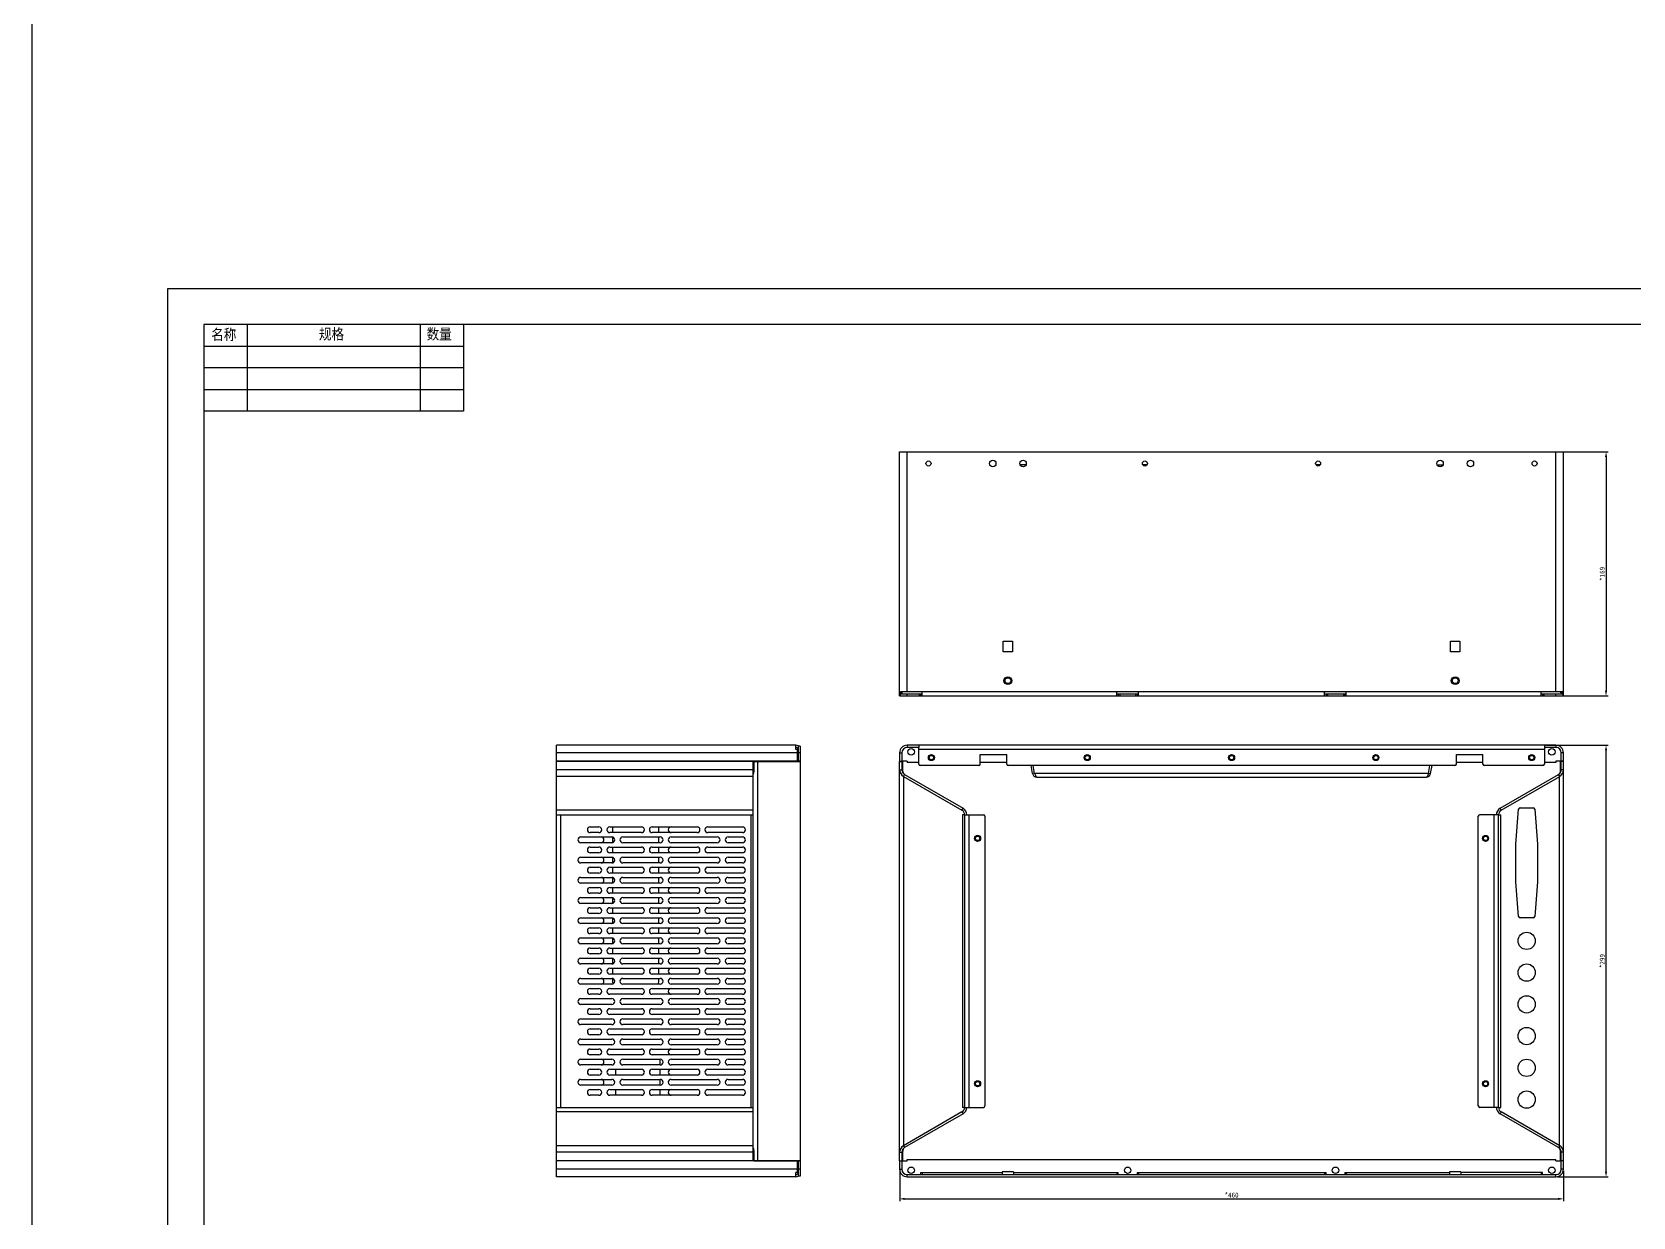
# Model space of a CAD drawing. Header units: millimetres. Extents: x -177 to 18421, y -5017 to 3255.
# Drawn here: x 3604 to 4714, y -4138 to -3317 of the extents above; entities that cross this region are included whole.
import ezdxf

# ---------------------------------------------------------------- set-up
doc = ezdxf.new("R2010")
doc.units = ezdxf.units.MM
doc.header["$LTSCALE"] = 46.255
doc.header["$PDMODE"] = 3
doc.header["$PDSIZE"] = 8
doc.layers.get('0').update_dxf_attribs({"linetype": 'CONTINUOUS'})
doc.layers.get('Defpoints').update_dxf_attribs({"linetype": 'CONTINUOUS'})
doc.layers.add('02___PRT_ALL_AXES', color=7, linetype='CONTINUOUS')
doc.styles.get("Standard").update_dxf_attribs({"font": 'txt', "width": 0.85})
doc.dimstyles.new('DIMSTYLE_1', dxfattribs={"dimtxt": 3.5, "dimasz": 3.5, "dimexe": 1.5, "dimexo": 1, "dimgap": 0.875, "dimtad": 1, "dimdsep": 46, "dimtxsty": 'Standard', "dimblk": '_FILLED', "dimcen": 0.09, "dimadec": 0, "dimazin": 0, "dimtp": 0.01, "dimtm": 0.01, "dimtfac": 1, "dimtofl": 0, "dimtmove": 0, "dimatfit": 3, "dimldrblk": '_FILLED', "dimfxl": 0, "dimtolj": 1, "dimarcsym": 0})

# ---------------------------------------------------------------- blocks, each defined once
blk = doc.blocks.new('_FILLED')
at = {"color": 0, "linetype": 'ByBlock'}
blk.add_solid([(0, 0), (-1, 0.21), (-1, -0.21)], dxfattribs=at)
blk = doc.blocks.new('*D64')
at = {"color": 0, "linetype": 'Continuous', "lineweight": -2, "transparency": 16777216}
for p, q in [((4205.5, -4105.7), (4205.5, -4126.7)), ((4665.5, -4105.7), (4665.5, -4126.7)), ((4209, -4125.2), (4662, -4125.2))]:
    blk.add_line(p, q, dxfattribs=at)
at = {"layer": 'Defpoints', "color": 0, "linetype": 'Continuous', "transparency": 16777216}
for p in [(4205.5, -4104.7), (4665.5, -4104.7), (4665.5, -4125.2)]:
    blk.add_point(p, dxfattribs=at)
at = {"color": 0, "linetype": 'Continuous', "lineweight": -2, "transparency": 16777216, "xscale": 3.5, "yscale": 3.5, "zscale": 3.5, "rotation": 180}
blk.add_blockref('_FILLED', (4205.5, -4125.2), dxfattribs=at)
at = {"color": 0, "linetype": 'Continuous', "lineweight": -2, "transparency": 16777216, "xscale": 3.5, "yscale": 3.5, "zscale": 3.5}
blk.add_blockref('_FILLED', (4665.5, -4125.2), dxfattribs=at)
at = {"color": 0, "linetype": 'Continuous', "transparency": 16777216, "insert": (4435.5, -4120.8), "char_height": 3.5, "width": 17, "attachment_point": 2}
blk.add_mtext('\\A1;*460', dxfattribs=at)
blk = doc.blocks.new('*D65')
at = {"color": 0, "linetype": 'Continuous', "lineweight": -2, "transparency": 16777216}
for p, q in [((4653.3, -3810.9), (4696.5, -3810.9)), ((4695, -4106.4), (4695, -3814.4)), ((4661.3, -4109.9), (4696.5, -4109.9))]:
    blk.add_line(p, q, dxfattribs=at)
at = {"layer": 'Defpoints', "color": 0, "linetype": 'Continuous', "transparency": 16777216}
for p in [(4652.3, -3810.9), (4695, -3810.9), (4660.3, -4109.9)]:
    blk.add_point(p, dxfattribs=at)
at = {"color": 0, "linetype": 'Continuous', "lineweight": -2, "transparency": 16777216, "xscale": 3.5, "yscale": 3.5, "zscale": 3.5}
for p, rotation in [((4695, -3810.9), 90), ((4695, -4109.9), 270)]:
    blk.add_blockref('_FILLED', p, dxfattribs=dict(at, rotation=rotation))
at = {"color": 0, "linetype": 'Continuous', "transparency": 16777216, "insert": (4690.6, -3960.4), "char_height": 3.5, "width": 17, "attachment_point": 2, "rotation": 90}
blk.add_mtext('\\A1;*299', dxfattribs=at)
blk = doc.blocks.new('*D66')
at = {"color": 0, "linetype": 'Continuous', "lineweight": -2, "transparency": 16777216}
for p, q in [((4661.3, -3607.6), (4696.5, -3607.6)), ((4695, -3611.1), (4695, -3773.1)), ((4651, -3776.6), (4696.5, -3776.6))]:
    blk.add_line(p, q, dxfattribs=at)
at = {"layer": 'Defpoints', "color": 0, "linetype": 'Continuous', "transparency": 16777216}
for p in [(4660.3, -3607.6), (4650, -3776.6), (4695, -3776.6)]:
    blk.add_point(p, dxfattribs=at)
at = {"color": 0, "linetype": 'Continuous', "lineweight": -2, "transparency": 16777216, "xscale": 3.5, "yscale": 3.5, "zscale": 3.5}
for p, rotation in [((4695, -3607.6), 90), ((4695, -3776.6), 270)]:
    blk.add_blockref('_FILLED', p, dxfattribs=dict(at, rotation=rotation))
at = {"color": 0, "linetype": 'Continuous', "transparency": 16777216, "insert": (4690.6, -3692.1), "char_height": 3.5, "width": 17, "attachment_point": 2, "rotation": 90}
blk.add_mtext('\\A1;*169', dxfattribs=at)

msp = doc.modelspace()

# ---------------------------------------------------------------- linework, layer by layer
at = {"color": 7, "linetype": 'Continuous'}
for p, q in [((3698.242, -4594.222), (3698.242, -3494.222)), ((3698.242, -3494.222), (5248.242, -3494.222)), ((4205.489, -3776.621), (4205.989, -3776.621)), ((4205.978, -3774.621), (4207.337, -3774.621)), ((4205.989, -3776.621), (4205.989, -3775.121)), ((4205.989, -3775.121), (4220.989, -3775.121)), ((4206.989, -3774.621), (4206.989, -3775.121)), ((4207.337, -3774.621), (4207.337, -3773.621)), ((4210.689, -3776.621), (4210.689, -3775.121)), ((4218.989, -3775.121), (4218.989, -3776.621)), ((4219.989, -3775.121), (4219.989, -3776.621)), ((4355.989, -3775.121), (4370.989, -3775.121)), ((4356.989, -3775.121), (4356.989, -3776.621)), ((4357.989, -3775.121), (4357.989, -3776.621)), ((4368.989, -3775.121), (4368.989, -3776.621)), ((4369.989, -3775.121), (4369.989, -3776.621)), ((4499.989, -3775.121), (4514.989, -3775.121)), ((4500.989, -3775.121), (4500.989, -3776.621)), ((4501.989, -3775.121), (4501.989, -3776.621)), ((4512.989, -3775.121), (4512.989, -3776.621)), ((4513.989, -3775.121), (4513.989, -3776.621)), ((4649.989, -3775.121), (4664.989, -3775.121)), ((4650.989, -3775.121), (4650.989, -3776.621)), ((4651.989, -3775.121), (4651.989, -3776.621)), ((4660.289, -3776.621), (4660.289, -3775.121)), ((4663.642, -3774.621), (4663.642, -3773.621)), ((4665.001, -3774.621), (4663.642, -3774.621)), ((4663.989, -3774.621), (4663.989, -3775.121)), ((4664.989, -3775.121), (4664.989, -3776.621)), ((4665.489, -3776.621), (4664.989, -3776.621)), ((4135.081, -3811.402), (4135.081, -3821.902)), ((4136.581, -3811.402), (4135.081, -3811.402)), ((4136.581, -3816.102), (4135.081, -3816.102)), ((4205.489, -3816.102), (4206.989, -3816.102)), ((4206.989, -3816.102), (4206.989, -3821.901)), ((4210.689, -3810.902), (4210.689, -3812.402)), ((4218.689, -3812.402), (4210.689, -3812.402)), ((4218.689, -3810.902), (4218.689, -3812.402)), ((4652.289, -3810.902), (4652.289, -3812.402)), ((4660.289, -3812.402), (4652.289, -3812.402)), ((4660.289, -3810.902), (4660.289, -3812.402)), ((4665.489, -3816.102), (4663.989, -3816.102)), ((4663.989, -3821.901), (4663.989, -3816.102)), ((3969.081, -3821.901), (3969.081, -3822.001)), ((4136.581, -3821.902), (4135.081, -3821.902)), ((4205.489, -3821.901), (4206.989, -3821.901)), ((4205.489, -3822.001), (4207.739, -3822.001)), ((4210.689, -3821.902), (4206.989, -3821.902)), ((4206.989, -3822.001), (4206.989, -3827.9)), ((4207.739, -3827.9), (4207.739, -3822.001)), ((4210.689, -3821.902), (4210.689, -3822.902)), ((4218.689, -3822.902), (4210.689, -3822.902)), ((4279.689, -3822.902), (4261.289, -3822.902)), ((4609.689, -3822.902), (4591.289, -3822.902)), ((4660.289, -3822.902), (4652.289, -3822.902)), ((4663.989, -3821.902), (4660.289, -3821.902)), ((4660.289, -3821.902), (4660.289, -3822.902)), ((4665.489, -3822.001), (4663.239, -3822.001)), ((4663.239, -3822.001), (4663.239, -3827.9)), ((4665.489, -3821.901), (4663.989, -3821.901)), ((4663.989, -3827.9), (4663.989, -3822.001)), ((4205.489, -3827.9), (4207.739, -3827.9)), ((4208.089, -3832.403), (4208.839, -3831.104)), ((4208.839, -3831.104), (4249.389, -3854.516)), ((4299.029, -3830.163), (4297.552, -3830.423)), ((4571.949, -3830.163), (4573.426, -3830.423)), ((4621.589, -3854.516), (4662.139, -3831.104)), ((4662.889, -3832.403), (4662.139, -3831.104)), ((4665.489, -3827.9), (4663.239, -3827.9)), ((4248.639, -3855.815), (4249.389, -3854.516)), ((4250.489, -3859.019), (4251.989, -3859.019)), ((4620.489, -3859.019), (4618.989, -3859.019)), ((4622.339, -3855.815), (4621.589, -3854.516)), ((4006.581, -3867.402), (4006.581, -3871.419)), ((4038.581, -3871.419), (4038.581, -3867.402)), ((4006.581, -3874.518), (4006.581, -3878.32)), ((4006.581, -3881.419), (4006.581, -3885.419)), ((4038.581, -3878.419), (4038.581, -3874.419)), ((4038.581, -3885.419), (4038.581, -3881.419)), ((4006.581, -3888.518), (4006.581, -3892.32)), ((4038.581, -3892.419), (4038.581, -3888.419)), ((4006.581, -3895.419), (4006.581, -3899.419)), ((4006.581, -3902.518), (4006.581, -3906.32)), ((4038.581, -3899.419), (4038.581, -3895.419)), ((4038.581, -3906.419), (4038.581, -3902.419)), ((4006.581, -3909.419), (4006.581, -3913.419)), ((4038.581, -3913.419), (4038.581, -3909.419)), ((4006.581, -3916.518), (4006.581, -3920.32)), ((4006.581, -3923.419), (4006.581, -3927.419)), ((4038.581, -3920.419), (4038.581, -3916.419)), ((4038.581, -3927.419), (4038.581, -3923.419)), ((4006.581, -3930.518), (4006.581, -3934.32)), ((4006.581, -3937.419), (4006.581, -3941.419)), ((4038.581, -3934.419), (4038.581, -3930.419)), ((4038.581, -3941.419), (4038.581, -3937.419)), ((4006.581, -3944.518), (4006.581, -3948.32)), ((4038.581, -3948.419), (4038.581, -3944.419)), ((4006.581, -3951.419), (4006.581, -3955.419)), ((4006.581, -3958.518), (4006.581, -3962.32)), ((4038.581, -3955.419), (4038.581, -3951.419)), ((4038.581, -3962.419), (4038.581, -3958.419)), ((4006.581, -3965.419), (4006.581, -3969.419)), ((4038.581, -3969.419), (4038.581, -3965.419)), ((4006.581, -3972.518), (4006.581, -3974.902)), ((4038.581, -3974.902), (4038.581, -3972.419)), ((4008.581, -4035.419), (4008.581, -4039.419)), ((4039.581, -4032.419), (4039.581, -4028.419)), ((4039.581, -4039.419), (4039.581, -4035.419)), ((4008.581, -4049.419), (4008.581, -4052.802)), ((4039.581, -4046.419), (4039.581, -4042.419)), ((4039.581, -4052.802), (4039.581, -4049.419)), ((4249.389, -4066.288), (4208.839, -4089.7)), ((4248.639, -4064.989), (4249.389, -4066.288)), ((4250.489, -4061.785), (4251.989, -4061.785)), ((4620.489, -4061.785), (4618.989, -4061.785)), ((4622.339, -4064.989), (4621.589, -4066.288)), ((4662.139, -4089.7), (4621.589, -4066.288)), ((4205.489, -4092.904), (4207.739, -4092.904)), ((4206.989, -4092.904), (4206.989, -4098.803)), ((4207.739, -4098.803), (4207.739, -4092.904)), ((4208.089, -4088.401), (4208.839, -4089.7)), ((4662.889, -4088.401), (4662.139, -4089.7)), ((4665.489, -4092.904), (4663.239, -4092.904)), ((4663.239, -4092.904), (4663.239, -4098.803)), ((4663.989, -4098.803), (4663.989, -4092.904)), ((4136.581, -4098.902), (4135.081, -4098.902)), ((4135.081, -4098.902), (4135.081, -4109.402)), ((4136.581, -4104.702), (4135.081, -4104.702)), ((4205.489, -4098.803), (4207.739, -4098.803)), ((4205.489, -4098.903), (4206.989, -4098.903)), ((4205.489, -4104.702), (4206.989, -4104.702)), ((4206.989, -4098.902), (4210.689, -4098.902)), ((4206.989, -4098.903), (4206.989, -4104.702)), ((4210.689, -4098.902), (4210.689, -4097.902)), ((4210.689, -4097.902), (4660.289, -4097.902)), ((4660.289, -4098.902), (4660.289, -4097.902)), ((4660.289, -4098.902), (4663.989, -4098.902)), ((4665.489, -4098.803), (4663.239, -4098.803)), ((4665.489, -4098.903), (4663.989, -4098.903)), ((4663.989, -4104.702), (4663.989, -4098.903)), ((4665.489, -4104.702), (4663.989, -4104.702)), ((4136.581, -4109.402), (4135.081, -4109.402)), ((4210.689, -4109.902), (4210.689, -4108.402)), ((4210.689, -4108.402), (4660.289, -4108.402)), ((4219.989, -4106.902), (4219.989, -4108.402)), ((4219.989, -4106.902), (4276.514, -4106.902)), ((4220.989, -4106.902), (4220.989, -4108.402)), ((4284.464, -4106.902), (4356.989, -4106.902)), ((4355.989, -4106.902), (4355.989, -4108.402)), ((4356.989, -4108.402), (4356.989, -4106.902)), ((4369.989, -4106.902), (4500.989, -4106.902)), ((4369.989, -4106.902), (4369.989, -4108.402)), ((4370.989, -4106.902), (4370.989, -4108.402)), ((4499.989, -4106.902), (4499.989, -4108.402)), ((4500.989, -4108.402), (4500.989, -4106.902)), ((4513.989, -4106.902), (4586.514, -4106.902)), ((4513.989, -4106.902), (4513.989, -4108.402)), ((4514.989, -4106.902), (4514.989, -4108.402)), ((4650.989, -4106.902), (4594.464, -4106.902)), ((4649.989, -4106.902), (4649.989, -4108.402)), ((4650.989, -4108.402), (4650.989, -4106.902)), ((4660.289, -4109.902), (4660.289, -4108.402))]:
    msp.add_line(p, q, dxfattribs=at)
at = {"color": 7, "true_color": 0xffffff}
for p, q in [((3723.242, -3519.222), (3723.242, -3549.222)), ((3753.242, -3519.222), (3753.242, -3549.222)), ((3873.242, -3519.222), (3873.242, -3549.222)), ((3903.242, -3519.222), (3903.242, -3549.222)), ((3723.242, -3549.222), (3723.242, -3579.222)), ((3753.242, -3549.222), (3753.242, -3579.222)), ((3873.242, -3549.222), (3873.242, -3579.222)), ((3903.242, -3549.222), (3903.242, -3579.222))]:
    msp.add_line(p, q, dxfattribs=at)
at = {"color": 3, "linetype": 'Continuous'}
for p, q in [((4205.489, -3776.621), (4205.489, -3607.621)), ((4205.489, -3607.621), (4665.489, -3607.621)), ((4210.689, -3773.621), (4210.689, -3607.621)), ((4293.007, -3616.573), (4288.972, -3616.573)), ((4376.942, -3616.536), (4374.037, -3616.536)), ((4496.942, -3616.536), (4494.037, -3616.536)), ((4577.972, -3616.573), (4582.007, -3616.573)), ((4660.289, -3773.621), (4660.289, -3607.621)), ((4665.489, -3776.621), (4665.489, -3607.621)), ((4205.489, -3774.621), (4205.978, -3774.621)), ((4205.978, -3774.621), (4205.978, -3773.621)), ((4205.978, -3773.621), (4665.001, -3773.621)), ((4205.989, -3776.621), (4664.989, -3776.621)), ((4220.989, -3776.621), (4220.989, -3773.621)), ((4355.989, -3776.621), (4355.989, -3773.621)), ((4370.989, -3776.621), (4370.989, -3773.621)), ((4499.989, -3776.621), (4499.989, -3773.621)), ((4514.989, -3776.621), (4514.989, -3773.621)), ((4649.989, -3776.621), (4649.989, -3773.621)), ((4665.001, -3774.621), (4665.001, -3773.621)), ((4665.001, -3774.621), (4665.489, -3774.621)), ((3967.581, -4098.803), (3967.581, -3810.902)), ((4133.581, -3810.902), (3967.581, -3810.902)), ((4134.581, -3816.102), (3967.581, -3816.102)), ((4133.581, -3813.902), (4133.581, -3810.902)), ((4134.581, -3813.902), (4133.581, -3813.902)), ((4134.581, -3821.901), (4134.581, -3813.902)), ((4136.581, -3811.402), (4136.581, -3821.902)), ((4205.489, -3816.102), (4205.489, -3821.901)), ((4660.289, -3810.902), (4210.689, -3810.902)), ((4218.689, -3823.902), (4218.689, -3812.402)), ((4652.289, -3813.902), (4218.689, -3813.902)), ((4652.289, -3812.402), (4652.289, -3823.902)), ((4665.489, -3821.901), (4665.489, -3816.102)), ((4134.581, -3821.901), (3967.581, -3821.901)), ((4104.081, -3822.001), (3967.581, -3822.001)), ((3988.659, -3822.001), (3988.641, -3821.901)), ((3990.136, -3822.001), (3990.119, -3821.901)), ((4104.081, -4098.803), (4104.081, -3822.001)), ((4104.483, -3822.001), (4104.483, -3827.9)), ((4104.483, -3822.001), (4136.581, -3822.001)), ((4107.081, -3822.001), (4107.081, -4098.803)), ((4109.026, -3822.001), (4109.044, -3821.901)), ((4110.503, -3822.001), (4110.521, -3821.901)), ((4136.581, -3822.001), (4136.581, -4098.803)), ((4205.489, -4098.803), (4205.489, -3822.001)), ((4260.289, -3824.902), (4219.689, -3824.902)), ((4261.289, -3823.902), (4261.289, -3817.202)), ((4261.289, -3817.202), (4279.689, -3817.202)), ((4279.689, -3823.902), (4279.689, -3817.202)), ((4590.289, -3824.902), (4280.689, -3824.902)), ((4297.552, -3830.423), (4296.579, -3824.902)), ((4299.029, -3830.423), (4298.056, -3824.902)), ((4571.949, -3830.423), (4572.923, -3824.902)), ((4573.426, -3830.423), (4574.4, -3824.902)), ((4591.289, -3823.902), (4591.289, -3817.202)), ((4591.289, -3817.202), (4609.689, -3817.202)), ((4609.689, -3823.902), (4609.689, -3817.202)), ((4651.289, -3824.902), (4610.689, -3824.902)), ((4665.489, -4098.803), (4665.489, -3822.001)), ((4104.081, -3827.9), (3967.581, -3827.9)), ((4104.081, -3832.403), (3967.581, -3832.403)), ((4208.089, -3832.403), (4248.639, -3855.815)), ((4208.489, -4088.17), (4208.489, -3832.634)), ((4571.949, -3830.423), (4299.029, -3830.423)), ((4300.507, -3832.902), (4570.472, -3832.902)), ((4622.339, -3855.815), (4662.889, -3832.403)), ((4662.489, -3832.634), (4662.489, -4088.17)), ((4104.081, -3855.815), (3967.581, -3855.815)), ((3967.581, -3859.019), (4104.081, -3859.019)), ((3970.581, -4061.785), (3970.581, -3859.019)), ((4102.581, -4061.785), (4102.581, -3859.019)), ((4248.989, -3859.019), (4248.989, -4061.785)), ((4250.489, -3859.019), (4248.989, -3859.019)), ((4250.489, -3859.019), (4250.489, -4061.785)), ((4251.989, -3859.019), (4263.489, -3859.019)), ((4253.489, -3859.019), (4253.489, -4061.785)), ((4264.489, -3860.019), (4264.489, -4060.785)), ((4606.489, -4060.785), (4606.489, -3860.019)), ((4618.989, -3859.019), (4607.489, -3859.019)), ((4617.489, -4061.785), (4617.489, -3859.019)), ((4620.489, -3859.019), (4621.989, -3859.019)), ((4620.489, -4061.785), (4620.489, -3859.019)), ((4621.989, -4061.785), (4621.989, -3859.019)), ((4632.489, -3879.302), (4634.416, -3855.222)), ((4635.413, -3854.302), (4644.566, -3854.302)), ((4645.563, -3855.222), (4647.489, -3879.302)), ((3991.081, -3867.419), (3997.081, -3867.419)), ((3997.081, -3871.419), (3991.081, -3871.419)), ((4004.581, -3867.419), (4026.581, -3867.419)), ((4026.581, -3871.419), (4004.581, -3871.419)), ((4034.081, -3867.419), (4065.081, -3867.419)), ((4065.081, -3871.419), (4034.081, -3871.419)), ((4072.581, -3867.419), (4096.581, -3867.419)), ((4096.581, -3871.419), (4072.581, -3871.419)), ((3984.581, -3874.419), (4006.081, -3874.419)), ((4006.081, -3878.419), (3984.581, -3878.419)), ((3991.081, -3881.419), (3997.081, -3881.419)), ((4004.581, -3881.419), (4026.581, -3881.419)), ((4013.581, -3874.419), (4039.581, -3874.419)), ((4039.581, -3878.419), (4013.581, -3878.419)), ((4034.081, -3881.419), (4065.081, -3881.419)), ((4047.081, -3874.419), (4079.081, -3874.419)), ((4079.081, -3878.419), (4047.081, -3878.419)), ((4072.581, -3881.419), (4096.581, -3881.419)), ((4086.581, -3874.419), (4096.581, -3874.419)), ((4096.581, -3878.419), (4086.581, -3878.419)), ((4632.489, -3905.502), (4632.489, -3879.302)), ((4647.489, -3879.302), (4647.489, -3905.502)), ((3984.581, -3888.419), (4006.081, -3888.419)), ((4006.081, -3892.419), (3984.581, -3892.419)), ((3997.081, -3885.419), (3991.081, -3885.419)), ((4026.581, -3885.419), (4004.581, -3885.419)), ((4013.581, -3888.419), (4039.581, -3888.419)), ((4039.581, -3892.419), (4013.581, -3892.419)), ((4065.081, -3885.419), (4034.081, -3885.419)), ((4047.081, -3888.419), (4079.081, -3888.419)), ((4079.081, -3892.419), (4047.081, -3892.419)), ((4096.581, -3885.419), (4072.581, -3885.419)), ((4086.581, -3888.419), (4096.581, -3888.419)), ((4096.581, -3892.419), (4086.581, -3892.419)), ((3984.581, -3902.419), (4006.081, -3902.419)), ((3991.081, -3895.419), (3997.081, -3895.419)), ((3997.081, -3899.419), (3991.081, -3899.419)), ((4004.581, -3895.419), (4026.581, -3895.419)), ((4026.581, -3899.419), (4004.581, -3899.419)), ((4013.581, -3902.419), (4039.581, -3902.419)), ((4034.081, -3895.419), (4065.081, -3895.419)), ((4065.081, -3899.419), (4034.081, -3899.419)), ((4047.081, -3902.419), (4079.081, -3902.419)), ((4072.581, -3895.419), (4096.581, -3895.419)), ((4096.581, -3899.419), (4072.581, -3899.419)), ((4086.581, -3902.419), (4096.581, -3902.419)), ((4006.081, -3906.419), (3984.581, -3906.419)), ((3991.081, -3909.419), (3997.081, -3909.419)), ((3997.081, -3913.419), (3991.081, -3913.419)), ((4004.581, -3909.419), (4026.581, -3909.419)), ((4026.581, -3913.419), (4004.581, -3913.419)), ((4039.581, -3906.419), (4013.581, -3906.419)), ((4034.081, -3909.419), (4065.081, -3909.419)), ((4065.081, -3913.419), (4034.081, -3913.419)), ((4079.081, -3906.419), (4047.081, -3906.419)), ((4072.581, -3909.419), (4096.581, -3909.419)), ((4096.581, -3913.419), (4072.581, -3913.419)), ((4096.581, -3906.419), (4086.581, -3906.419)), ((4634.416, -3929.582), (4632.489, -3905.502)), ((4647.489, -3905.502), (4645.563, -3929.582)), ((3984.581, -3916.419), (4006.081, -3916.419)), ((4006.081, -3920.419), (3984.581, -3920.419)), ((3991.081, -3923.419), (3997.081, -3923.419)), ((3997.081, -3927.419), (3991.081, -3927.419)), ((4004.581, -3923.419), (4026.581, -3923.419)), ((4026.581, -3927.419), (4004.581, -3927.419)), ((4013.581, -3916.419), (4039.581, -3916.419)), ((4039.581, -3920.419), (4013.581, -3920.419)), ((4034.081, -3923.419), (4065.081, -3923.419)), ((4065.081, -3927.419), (4034.081, -3927.419)), ((4047.081, -3916.419), (4079.081, -3916.419)), ((4079.081, -3920.419), (4047.081, -3920.419)), ((4072.581, -3923.419), (4096.581, -3923.419)), ((4096.581, -3927.419), (4072.581, -3927.419)), ((4086.581, -3916.419), (4096.581, -3916.419)), ((4096.581, -3920.419), (4086.581, -3920.419)), ((3984.581, -3930.419), (4006.081, -3930.419)), ((4006.081, -3934.419), (3984.581, -3934.419)), ((3991.081, -3937.419), (3997.081, -3937.419)), ((4004.581, -3937.419), (4026.581, -3937.419)), ((4013.581, -3930.419), (4039.581, -3930.419)), ((4039.581, -3934.419), (4013.581, -3934.419)), ((4034.081, -3937.419), (4065.081, -3937.419)), ((4047.081, -3930.419), (4079.081, -3930.419)), ((4079.081, -3934.419), (4047.081, -3934.419)), ((4072.581, -3937.419), (4096.581, -3937.419)), ((4086.581, -3930.419), (4096.581, -3930.419)), ((4096.581, -3934.419), (4086.581, -3934.419)), ((4644.566, -3930.502), (4635.413, -3930.502)), ((3984.581, -3944.419), (4006.081, -3944.419)), ((4006.081, -3948.419), (3984.581, -3948.419)), ((3997.081, -3941.419), (3991.081, -3941.419)), ((4026.581, -3941.419), (4004.581, -3941.419)), ((4013.581, -3944.419), (4039.581, -3944.419)), ((4039.581, -3948.419), (4013.581, -3948.419)), ((4065.081, -3941.419), (4034.081, -3941.419)), ((4047.081, -3944.419), (4079.081, -3944.419)), ((4079.081, -3948.419), (4047.081, -3948.419)), ((4096.581, -3941.419), (4072.581, -3941.419)), ((4086.581, -3944.419), (4096.581, -3944.419)), ((4096.581, -3948.419), (4086.581, -3948.419)), ((3984.581, -3958.419), (4006.081, -3958.419)), ((3991.081, -3951.419), (3997.081, -3951.419)), ((3997.081, -3955.419), (3991.081, -3955.419)), ((4004.581, -3951.419), (4026.581, -3951.419)), ((4026.581, -3955.419), (4004.581, -3955.419)), ((4013.581, -3958.419), (4039.581, -3958.419)), ((4034.081, -3951.419), (4065.081, -3951.419)), ((4065.081, -3955.419), (4034.081, -3955.419)), ((4047.081, -3958.419), (4079.081, -3958.419)), ((4072.581, -3951.419), (4096.581, -3951.419)), ((4096.581, -3955.419), (4072.581, -3955.419)), ((4086.581, -3958.419), (4096.581, -3958.419)), ((4006.081, -3962.419), (3984.581, -3962.419)), ((3991.081, -3965.419), (3997.081, -3965.419)), ((3997.081, -3969.419), (3991.081, -3969.419)), ((4004.581, -3965.419), (4026.581, -3965.419)), ((4026.581, -3969.419), (4004.581, -3969.419)), ((4039.581, -3962.419), (4013.581, -3962.419)), ((4034.081, -3965.419), (4065.081, -3965.419)), ((4065.081, -3969.419), (4034.081, -3969.419)), ((4079.081, -3962.419), (4047.081, -3962.419)), ((4072.581, -3965.419), (4096.581, -3965.419)), ((4096.581, -3969.419), (4072.581, -3969.419)), ((4096.581, -3962.419), (4086.581, -3962.419)), ((3984.581, -3972.419), (4006.081, -3972.419)), ((4006.081, -3976.419), (3984.581, -3976.419)), ((3991.081, -3979.419), (3997.081, -3979.419)), ((4004.581, -3979.419), (4026.581, -3979.419)), ((4013.581, -3972.419), (4039.581, -3972.419)), ((4039.581, -3976.419), (4013.581, -3976.419)), ((4034.081, -3979.419), (4065.081, -3979.419)), ((4047.081, -3972.419), (4079.081, -3972.419)), ((4079.081, -3976.419), (4047.081, -3976.419)), ((4072.581, -3979.419), (4096.581, -3979.419)), ((4086.581, -3972.419), (4096.581, -3972.419)), ((4096.581, -3976.419), (4086.581, -3976.419)), ((3984.581, -3986.419), (4006.081, -3986.419)), ((4006.081, -3990.419), (3984.581, -3990.419)), ((3997.081, -3983.419), (3991.081, -3983.419)), ((3991.081, -3993.419), (3997.081, -3993.419)), ((4026.581, -3983.419), (4004.581, -3983.419)), ((4004.581, -3993.419), (4026.581, -3993.419)), ((4013.581, -3986.419), (4039.581, -3986.419)), ((4039.581, -3990.419), (4013.581, -3990.419)), ((4065.081, -3983.419), (4034.081, -3983.419)), ((4034.081, -3993.419), (4065.081, -3993.419)), ((4047.081, -3986.419), (4079.081, -3986.419)), ((4079.081, -3990.419), (4047.081, -3990.419)), ((4096.581, -3983.419), (4072.581, -3983.419)), ((4072.581, -3993.419), (4096.581, -3993.419)), ((4086.581, -3986.419), (4096.581, -3986.419)), ((4096.581, -3990.419), (4086.581, -3990.419)), ((3984.581, -4000.419), (4006.081, -4000.419)), ((4006.081, -4004.419), (3984.581, -4004.419)), ((3997.081, -3997.419), (3991.081, -3997.419)), ((4026.581, -3997.419), (4004.581, -3997.419)), ((4013.581, -4000.419), (4039.581, -4000.419)), ((4039.581, -4004.419), (4013.581, -4004.419)), ((4065.081, -3997.419), (4034.081, -3997.419)), ((4047.081, -4000.419), (4079.081, -4000.419)), ((4079.081, -4004.419), (4047.081, -4004.419)), ((4096.581, -3997.419), (4072.581, -3997.419)), ((4086.581, -4000.419), (4096.581, -4000.419)), ((4096.581, -4004.419), (4086.581, -4004.419)), ((3984.581, -4014.419), (4006.081, -4014.419)), ((3991.081, -4007.419), (3997.081, -4007.419)), ((3997.081, -4011.419), (3991.081, -4011.419)), ((4004.581, -4007.419), (4026.581, -4007.419)), ((4026.581, -4011.419), (4004.581, -4011.419)), ((4013.581, -4014.419), (4039.581, -4014.419)), ((4034.081, -4007.419), (4065.081, -4007.419)), ((4065.081, -4011.419), (4034.081, -4011.419)), ((4047.081, -4014.419), (4079.081, -4014.419)), ((4072.581, -4007.419), (4096.581, -4007.419)), ((4096.581, -4011.419), (4072.581, -4011.419)), ((4086.581, -4014.419), (4096.581, -4014.419)), ((4006.081, -4018.419), (3984.581, -4018.419)), ((3991.081, -4021.419), (3997.081, -4021.419)), ((3997.081, -4025.419), (3991.081, -4025.419)), ((4004.581, -4021.419), (4026.581, -4021.419)), ((4026.581, -4025.419), (4004.581, -4025.419)), ((4039.581, -4018.419), (4013.581, -4018.419)), ((4034.081, -4021.419), (4065.081, -4021.419)), ((4065.081, -4025.419), (4034.081, -4025.419)), ((4079.081, -4018.419), (4047.081, -4018.419)), ((4072.581, -4021.419), (4096.581, -4021.419)), ((4096.581, -4025.419), (4072.581, -4025.419)), ((4096.581, -4018.419), (4086.581, -4018.419)), ((3984.581, -4028.419), (4006.081, -4028.419)), ((4006.081, -4032.419), (3984.581, -4032.419)), ((3991.081, -4035.419), (3997.081, -4035.419)), ((4004.581, -4035.419), (4026.581, -4035.419)), ((4013.581, -4028.419), (4039.581, -4028.419)), ((4039.581, -4032.419), (4013.581, -4032.419)), ((4034.081, -4035.419), (4065.081, -4035.419)), ((4047.081, -4028.419), (4079.081, -4028.419)), ((4079.081, -4032.419), (4047.081, -4032.419)), ((4072.581, -4035.419), (4096.581, -4035.419)), ((4086.581, -4028.419), (4096.581, -4028.419)), ((4096.581, -4032.419), (4086.581, -4032.419)), ((3984.581, -4042.419), (4006.081, -4042.419)), ((4006.081, -4046.419), (3984.581, -4046.419)), ((3997.081, -4039.419), (3991.081, -4039.419)), ((3991.081, -4049.419), (3997.081, -4049.419)), ((4026.581, -4039.419), (4004.581, -4039.419)), ((4004.581, -4049.419), (4026.581, -4049.419)), ((4013.581, -4042.419), (4039.581, -4042.419)), ((4039.581, -4046.419), (4013.581, -4046.419)), ((4065.081, -4039.419), (4034.081, -4039.419)), ((4034.081, -4049.419), (4065.081, -4049.419)), ((4047.081, -4042.419), (4079.081, -4042.419)), ((4079.081, -4046.419), (4047.081, -4046.419)), ((4096.581, -4039.419), (4072.581, -4039.419)), ((4072.581, -4049.419), (4096.581, -4049.419)), ((4086.581, -4042.419), (4096.581, -4042.419)), ((4096.581, -4046.419), (4086.581, -4046.419)), ((3997.081, -4053.419), (3991.081, -4053.419)), ((4026.581, -4053.419), (4004.581, -4053.419)), ((4065.081, -4053.419), (4034.081, -4053.419)), ((4096.581, -4053.419), (4072.581, -4053.419)), ((3967.581, -4061.785), (4104.081, -4061.785)), ((4104.081, -4064.989), (3967.581, -4064.989)), ((4248.639, -4064.989), (4208.089, -4088.401)), ((4250.489, -4061.785), (4248.989, -4061.785)), ((4251.989, -4061.785), (4263.489, -4061.785)), ((4618.989, -4061.785), (4607.489, -4061.785)), ((4620.489, -4061.785), (4621.989, -4061.785)), ((4662.889, -4088.401), (4622.339, -4064.989)), ((4104.081, -4088.401), (3967.581, -4088.401)), ((4104.081, -4092.904), (3967.581, -4092.904)), ((4104.483, -4092.904), (4104.483, -4098.803)), ((4104.081, -4098.803), (3967.581, -4098.803)), ((4134.581, -4098.903), (3967.581, -4098.903)), ((3967.581, -4109.902), (3967.581, -4098.903)), ((4134.581, -4104.702), (3967.581, -4104.702)), ((4104.483, -4098.803), (4136.581, -4098.803)), ((4134.581, -4106.902), (4134.581, -4098.903)), ((4136.581, -4098.902), (4136.581, -4109.402)), ((4205.489, -4098.903), (4205.489, -4104.702)), ((4665.489, -4104.702), (4665.489, -4098.903)), ((4133.581, -4109.902), (3967.581, -4109.902)), ((4134.581, -4106.902), (4133.581, -4106.902)), ((4133.581, -4109.902), (4133.581, -4106.902)), ((4210.689, -4109.902), (4660.289, -4109.902))]:
    msp.add_line(p, q, dxfattribs=at)
msp.add_lwpolyline([(3604.224, -1587.394), (12020.537, -1587.394), (12020.537, -5017.418), (3604.224, -5017.418)], close=True)
msp.add_lwpolyline([(3604.224, -1587.394), (12020.537, -1587.394), (12020.537, -5017.418), (3604.224, -5017.418)], close=True)
at = {"color": 7, "linetype": 'Continuous'}
msp.add_lwpolyline([(3723.242, -4569.222), (5223.242, -4569.222), (5223.242, -3519.222), (3723.242, -3519.222)], close=True, dxfattribs=at)
at = {"color": 7, "true_color": 0xffffff}
for points in [[(3903.242, -3519.222), (3723.242, -3519.222)], [(3723.242, -3534.222), (3903.242, -3534.222)], [(3903.242, -3549.222), (3723.242, -3549.222)], [(3723.242, -3564.222), (3903.242, -3564.222)], [(3903.242, -3579.222), (3723.242, -3579.222)]]:
    msp.add_lwpolyline(points, dxfattribs=at)
at = {"color": 3, "linetype": 'Continuous'}
for centre, radius, start, end in [((4133.581, -3813.902), 3, 58.125227, 90), ((4210.689, -3816.102), 5.2, 90, 180), ((4660.289, -3816.102), 5.2, 0, 90), ((4219.689, -3823.902), 1, 180, 270), ((4260.289, -3823.902), 1, 270, 0), ((4280.689, -3823.902), 1, 180, 270), ((4590.289, -3823.902), 1, 270, 0), ((4610.689, -3823.902), 1, 180, 270), ((4651.289, -3823.902), 1, 270, 0), ((4210.689, -3827.9), 5.2, 180, 240), ((4300.507, -3829.902), 3, 190, 270), ((4570.472, -3829.902), 3, 270, 350), ((4660.289, -3827.9), 5.2, 300, 0), ((4246.789, -3859.019), 3.7, 0, 60), ((4263.489, -3860.019), 1, 0, 90), ((4607.489, -3860.019), 1, 90, 180), ((4624.189, -3859.019), 3.7, 120, 180), ((4635.413, -3855.302), 1, 90, 175.426079), ((4644.566, -3855.302), 1, 4.573921, 90), ((3991.081, -3869.419), 2, 90, 270), ((3997.081, -3869.419), 2, 270, 90), ((4004.581, -3869.419), 2, 90, 270), ((4026.581, -3869.419), 2, 270, 90), ((4034.081, -3869.419), 2, 90, 270), ((4065.081, -3869.419), 2, 270, 90), ((4072.581, -3869.419), 2, 90, 270), ((4096.581, -3869.419), 2, 270, 90), ((3984.581, -3876.419), 2, 90, 270), ((3991.081, -3883.419), 2, 90, 270), ((3997.081, -3883.419), 2, 270, 90), ((4004.581, -3883.419), 2, 90, 270), ((4006.081, -3876.419), 2, 270, 90), ((4013.581, -3876.419), 2, 90, 270), ((4026.581, -3883.419), 2, 270, 90), ((4034.081, -3883.419), 2, 90, 270), ((4039.581, -3876.419), 2, 270, 90), ((4047.081, -3876.419), 2, 90, 270), ((4065.081, -3883.419), 2, 270, 90), ((4072.581, -3883.419), 2, 90, 270), ((4079.081, -3876.419), 2, 270, 90), ((4086.581, -3876.419), 2, 90, 270), ((4096.581, -3876.419), 2, 270, 90), ((4096.581, -3883.419), 2, 270, 90), ((3984.581, -3890.419), 2, 90, 270), ((4006.081, -3890.419), 2, 270, 90), ((4013.581, -3890.419), 2, 90, 270), ((4039.581, -3890.419), 2, 270, 90), ((4047.081, -3890.419), 2, 90, 270), ((4079.081, -3890.419), 2, 270, 90), ((4086.581, -3890.419), 2, 90, 270), ((4096.581, -3890.419), 2, 270, 90), ((3984.581, -3904.419), 2, 90, 270), ((3991.081, -3897.419), 2, 90, 270), ((3997.081, -3897.419), 2, 270, 90), ((4004.581, -3897.419), 2, 90, 270), ((4006.081, -3904.419), 2, 270, 90), ((4013.581, -3904.419), 2, 90, 270), ((4026.581, -3897.419), 2, 270, 90), ((4034.081, -3897.419), 2, 90, 270), ((4039.581, -3904.419), 2, 270, 90), ((4047.081, -3904.419), 2, 90, 270), ((4065.081, -3897.419), 2, 270, 90), ((4072.581, -3897.419), 2, 90, 270), ((4079.081, -3904.419), 2, 270, 90), ((4086.581, -3904.419), 2, 90, 270), ((4096.581, -3897.419), 2, 270, 90), ((4096.581, -3904.419), 2, 270, 90), ((3991.081, -3911.419), 2, 90, 270), ((3997.081, -3911.419), 2, 270, 90), ((4004.581, -3911.419), 2, 90, 270), ((4026.581, -3911.419), 2, 270, 90), ((4034.081, -3911.419), 2, 90, 270), ((4065.081, -3911.419), 2, 270, 90), ((4072.581, -3911.419), 2, 90, 270), ((4096.581, -3911.419), 2, 270, 90), ((3984.581, -3918.419), 2, 90, 270), ((3991.081, -3925.419), 2, 90, 270), ((3997.081, -3925.419), 2, 270, 90), ((4004.581, -3925.419), 2, 90, 270), ((4006.081, -3918.419), 2, 270, 90), ((4013.581, -3918.419), 2, 90, 270), ((4026.581, -3925.419), 2, 270, 90), ((4034.081, -3925.419), 2, 90, 270), ((4039.581, -3918.419), 2, 270, 90), ((4047.081, -3918.419), 2, 90, 270), ((4065.081, -3925.419), 2, 270, 90), ((4072.581, -3925.419), 2, 90, 270), ((4079.081, -3918.419), 2, 270, 90), ((4086.581, -3918.419), 2, 90, 270), ((4096.581, -3918.419), 2, 270, 90), ((4096.581, -3925.419), 2, 270, 90), ((3984.581, -3932.419), 2, 90, 270), ((3991.081, -3939.419), 2, 90, 270), ((3997.081, -3939.419), 2, 270, 90), ((4004.581, -3939.419), 2, 90, 270), ((4006.081, -3932.419), 2, 270, 90), ((4013.581, -3932.419), 2, 90, 270), ((4026.581, -3939.419), 2, 270, 90), ((4034.081, -3939.419), 2, 90, 270), ((4039.581, -3932.419), 2, 270, 90), ((4047.081, -3932.419), 2, 90, 270), ((4065.081, -3939.419), 2, 270, 90), ((4072.581, -3939.419), 2, 90, 270), ((4079.081, -3932.419), 2, 270, 90), ((4086.581, -3932.419), 2, 90, 270), ((4096.581, -3932.419), 2, 270, 90), ((4096.581, -3939.419), 2, 270, 90), ((4635.413, -3929.502), 1, 184.573921, 270), ((4644.566, -3929.502), 1, 270, 355.426079), ((3984.581, -3946.419), 2, 90, 270), ((4006.081, -3946.419), 2, 270, 90), ((4013.581, -3946.419), 2, 90, 270), ((4039.581, -3946.419), 2, 270, 90), ((4047.081, -3946.419), 2, 90, 270), ((4079.081, -3946.419), 2, 270, 90), ((4086.581, -3946.419), 2, 90, 270), ((4096.581, -3946.419), 2, 270, 90), ((3984.581, -3960.419), 2, 90, 270), ((3991.081, -3953.419), 2, 90, 270), ((3997.081, -3953.419), 2, 270, 90), ((4004.581, -3953.419), 2, 90, 270), ((4006.081, -3960.419), 2, 270, 90), ((4013.581, -3960.419), 2, 90, 270), ((4026.581, -3953.419), 2, 270, 90), ((4034.081, -3953.419), 2, 90, 270), ((4039.581, -3960.419), 2, 270, 90), ((4047.081, -3960.419), 2, 90, 270), ((4065.081, -3953.419), 2, 270, 90), ((4072.581, -3953.419), 2, 90, 270), ((4079.081, -3960.419), 2, 270, 90), ((4086.581, -3960.419), 2, 90, 270), ((4096.581, -3953.419), 2, 270, 90), ((4096.581, -3960.419), 2, 270, 90), ((3991.081, -3967.419), 2, 90, 270), ((3997.081, -3967.419), 2, 270, 90), ((4004.581, -3967.419), 2, 90, 270), ((4026.581, -3967.419), 2, 270, 90), ((4034.081, -3967.419), 2, 90, 270), ((4065.081, -3967.419), 2, 270, 90), ((4072.581, -3967.419), 2, 90, 270), ((4096.581, -3967.419), 2, 270, 90), ((3984.581, -3974.419), 2, 90, 270), ((3991.081, -3981.419), 2, 90, 270), ((3997.081, -3981.419), 2, 270, 90), ((4004.581, -3981.419), 2, 90, 270), ((4006.081, -3974.419), 2, 270, 90), ((4013.581, -3974.419), 2, 90, 270), ((4026.581, -3981.419), 2, 270, 90), ((4034.081, -3981.419), 2, 90, 270), ((4039.581, -3974.419), 2, 270, 90), ((4047.081, -3974.419), 2, 90, 270), ((4065.081, -3981.419), 2, 270, 90), ((4072.581, -3981.419), 2, 90, 270), ((4079.081, -3974.419), 2, 270, 90), ((4086.581, -3974.419), 2, 90, 270), ((4096.581, -3974.419), 2, 270, 90), ((4096.581, -3981.419), 2, 270, 90), ((3984.581, -3988.419), 2, 90, 270), ((3991.081, -3995.419), 2, 90, 270), ((3997.081, -3995.419), 2, 270, 90), ((4004.581, -3995.419), 2, 90, 270), ((4006.081, -3988.419), 2, 270, 90), ((4013.581, -3988.419), 2, 90, 270), ((4026.581, -3995.419), 2, 270, 90), ((4034.081, -3995.419), 2, 90, 270), ((4039.581, -3988.419), 2, 270, 90), ((4047.081, -3988.419), 2, 90, 270), ((4065.081, -3995.419), 2, 270, 90), ((4072.581, -3995.419), 2, 90, 270), ((4079.081, -3988.419), 2, 270, 90), ((4086.581, -3988.419), 2, 90, 270), ((4096.581, -3988.419), 2, 270, 90), ((4096.581, -3995.419), 2, 270, 90), ((3984.581, -4002.419), 2, 90, 270), ((4006.081, -4002.419), 2, 270, 90), ((4013.581, -4002.419), 2, 90, 270), ((4039.581, -4002.419), 2, 270, 90), ((4047.081, -4002.419), 2, 90, 270), ((4079.081, -4002.419), 2, 270, 90), ((4086.581, -4002.419), 2, 90, 270), ((4096.581, -4002.419), 2, 270, 90), ((3984.581, -4016.419), 2, 90, 270), ((3991.081, -4009.419), 2, 90, 270), ((3997.081, -4009.419), 2, 270, 90), ((4004.581, -4009.419), 2, 90, 270), ((4006.081, -4016.419), 2, 270, 90), ((4013.581, -4016.419), 2, 90, 270), ((4026.581, -4009.419), 2, 270, 90), ((4034.081, -4009.419), 2, 90, 270), ((4039.581, -4016.419), 2, 270, 90), ((4047.081, -4016.419), 2, 90, 270), ((4065.081, -4009.419), 2, 270, 90), ((4072.581, -4009.419), 2, 90, 270), ((4079.081, -4016.419), 2, 270, 90), ((4086.581, -4016.419), 2, 90, 270), ((4096.581, -4009.419), 2, 270, 90), ((4096.581, -4016.419), 2, 270, 90), ((3991.081, -4023.419), 2, 90, 270), ((3997.081, -4023.419), 2, 270, 90), ((4004.581, -4023.419), 2, 90, 270), ((4026.581, -4023.419), 2, 270, 90), ((4034.081, -4023.419), 2, 90, 270), ((4065.081, -4023.419), 2, 270, 90), ((4072.581, -4023.419), 2, 90, 270), ((4096.581, -4023.419), 2, 270, 90), ((3984.581, -4030.419), 2, 90, 270), ((3991.081, -4037.419), 2, 90, 270), ((3997.081, -4037.419), 2, 270, 90), ((4004.581, -4037.419), 2, 90, 270), ((4006.081, -4030.419), 2, 270, 90), ((4013.581, -4030.419), 2, 90, 270), ((4026.581, -4037.419), 2, 270, 90), ((4034.081, -4037.419), 2, 90, 270), ((4039.581, -4030.419), 2, 270, 90), ((4047.081, -4030.419), 2, 90, 270), ((4065.081, -4037.419), 2, 270, 90), ((4072.581, -4037.419), 2, 90, 270), ((4079.081, -4030.419), 2, 270, 90), ((4086.581, -4030.419), 2, 90, 270), ((4096.581, -4030.419), 2, 270, 90), ((4096.581, -4037.419), 2, 270, 90), ((3984.581, -4044.419), 2, 90, 270), ((3991.081, -4051.419), 2, 90, 270), ((3997.081, -4051.419), 2, 270, 90), ((4004.581, -4051.419), 2, 90, 270), ((4006.081, -4044.419), 2, 270, 90), ((4013.581, -4044.419), 2, 90, 270), ((4026.581, -4051.419), 2, 270, 90), ((4034.081, -4051.419), 2, 90, 270), ((4039.581, -4044.419), 2, 270, 90), ((4047.081, -4044.419), 2, 90, 270), ((4065.081, -4051.419), 2, 270, 90), ((4072.581, -4051.419), 2, 90, 270), ((4079.081, -4044.419), 2, 270, 90), ((4086.581, -4044.419), 2, 90, 270), ((4096.581, -4044.419), 2, 270, 90), ((4096.581, -4051.419), 2, 270, 90), ((4246.789, -4061.785), 3.7, 300, 0), ((4263.489, -4060.785), 1, 270, 0), ((4607.489, -4060.785), 1, 180, 270), ((4624.189, -4061.785), 3.7, 180, 240), ((4210.689, -4092.904), 5.2, 120, 180), ((4660.289, -4092.904), 5.2, 0, 60), ((4210.689, -4104.702), 5.2, 180, 270), ((4660.289, -4104.702), 5.2, 270, 0), ((4133.581, -4106.902), 3, 270, 301.874773)]:
    msp.add_arc(centre, radius, start, end, dxfattribs=at)
at = {"color": 7, "linetype": 'Continuous'}
for centre, radius, start, end in [((4133.581, -3813.902), 1.5, 11.462832, 90), ((4210.689, -3816.102), 3.7, 90, 180), ((4660.289, -3816.102), 3.7, 0, 90), ((4210.689, -3827.9), 3.7, 180, 240), ((4211.267, -3829.028), 3.336, 206.306818, 211.134901), ((4660.289, -3827.9), 3.7, 300, 0), ((4246.789, -3859.019), 5.2, 0, 60), ((4624.189, -3859.019), 5.2, 120, 180), ((4047.081, -3869.419), 2, 90, 270), ((3998.581, -3876.419), 2, 270, 90), ((4047.081, -3883.419), 2, 90, 270), ((3998.581, -3890.419), 2, 270, 90), ((3998.581, -3904.419), 2, 270, 90), ((4047.081, -3897.419), 2, 90, 270), ((4047.081, -3911.419), 2, 90, 270), ((3998.581, -3918.419), 2, 270, 90), ((4047.081, -3925.419), 2, 90, 270), ((3998.581, -3932.419), 2, 270, 90), ((4047.081, -3939.419), 2, 90, 270), ((3998.581, -3946.419), 2, 270, 90), ((3998.581, -3960.419), 2, 270, 90), ((4047.081, -3953.419), 2, 90, 270), ((4047.081, -3967.419), 2, 90, 270), ((3998.581, -3974.419), 2, 270, 90), ((4009.581, -3974.902), 3, 180, 206.303766), ((4035.581, -3974.902), 3, 329.005009, 0), ((4047.081, -3981.419), 2, 90, 270), ((4047.081, -4023.419), 2, 90, 270), ((3998.581, -4030.419), 2, 270, 90), ((4047.081, -4037.419), 2, 90, 270), ((3998.581, -4044.419), 2, 270, 90), ((4047.081, -4051.419), 2, 90, 270), ((4010.581, -4052.802), 2, 180, 198.244044), ((4037.581, -4052.802), 2, 341.755956, 0), ((4246.789, -4061.785), 5.2, 300, 0), ((4624.189, -4061.785), 5.2, 180, 240), ((4210.689, -4092.904), 3.7, 120, 180), ((4660.289, -4092.904), 3.7, 0, 60), ((4659.711, -4091.776), 3.336, 26.310211, 31.13438), ((4210.689, -4104.702), 3.7, 180, 270), ((4660.289, -4104.702), 3.7, 270, 0), ((4133.581, -4106.902), 1.5, 270, 348.537168)]:
    msp.add_arc(centre, radius, start, end, dxfattribs=at)
at = {"color": 3, "linetype": 'Continuous'}
for points, knots in [([(4104.348, -3829.272), (4104.294, -3829.568), (4104.179, -3830.096), (4104.081, -3830.634), (4104.081, -3830.875)], [0, 0, 0, 0, 0.55500181, 1, 1, 1, 1]), ([(4104.483, -3827.9), (4104.483, -3828.019), (4104.47, -3828.48), (4104.408, -3828.937), (4104.348, -3829.272)], [0, 0, 0, 0, 0.26003332, 1, 1, 1, 1]), ([(4299.029, -3830.423), (4299.07, -3830.536), (4299.225, -3830.963), (4299.387, -3831.388), (4299.522, -3831.694)], [0, 0, 0, 0, 0.26494004, 1, 1, 1, 1]), ([(4299.522, -3831.694), (4299.658, -3832.004), (4299.86, -3832.474), (4300.311, -3832.902), (4300.507, -3832.902)], [0, 0, 0, 0, 0.63404985, 1, 1, 1, 1]), ([(4571.457, -3831.694), (4571.32, -3832.004), (4571.119, -3832.474), (4570.668, -3832.902), (4570.472, -3832.902)], [0, 0, 0, 0, 0.63404985, 1, 1, 1, 1]), ([(4571.949, -3830.423), (4571.909, -3830.536), (4571.754, -3830.963), (4571.591, -3831.388), (4571.457, -3831.694)], [0, 0, 0, 0, 0.26494004, 1, 1, 1, 1]), ([(4104.081, -4089.929), (4104.081, -4090.196), (4104.198, -4090.792), (4104.324, -4091.378), (4104.378, -4091.709)], [0, 0, 0, 0, 0.44265068, 1, 1, 1, 1]), ([(4104.378, -4091.709), (4104.394, -4091.802), (4104.453, -4092.197), (4104.483, -4092.598), (4104.483, -4092.904)], [0, 0, 0, 0, 0.23341077, 1, 1, 1, 1])]:
    msp.add_open_spline(points, degree=3, knots=knots, dxfattribs=at)
at = {"color": 7, "linetype": 'Continuous'}
for points, knots in [([(4208.095, -3830.082), (4208.039, -3829.928), (4207.822, -3829.22), (4207.739, -3828.475), (4207.739, -3827.9)], [0, 0, 0, 0, 0.22208256, 1, 1, 1, 1]), ([(4662.953, -3829.879), (4662.927, -3829.96), (4662.822, -3830.263), (4662.687, -3830.557), (4662.564, -3830.758)], [0, 0, 0, 0, 0.26527206, 1, 1, 1, 1]), ([(4663.239, -3827.9), (4663.239, -3828.078), (4663.215, -3828.745), (4663.1, -3829.412), (4662.953, -3829.879)], [0, 0, 0, 0, 0.26681734, 1, 1, 1, 1]), ([(4207.739, -4092.904), (4207.739, -4092.727), (4207.763, -4092.06), (4207.878, -4091.394), (4208.026, -4090.927)], [0, 0, 0, 0, 0.26617203, 1, 1, 1, 1]), ([(4208.026, -4090.927), (4208.051, -4090.846), (4208.156, -4090.542), (4208.292, -4090.248), (4208.414, -4090.046)], [0, 0, 0, 0, 0.26523294, 1, 1, 1, 1]), ([(4662.883, -4090.722), (4662.939, -4090.876), (4663.156, -4091.583), (4663.239, -4092.329), (4663.239, -4092.904)], [0, 0, 0, 0, 0.22186603, 1, 1, 1, 1])]:
    msp.add_open_spline(points, degree=3, knots=knots, dxfattribs=at)
for points in [[(4208.276, -3830.507), (4208.208, -3830.369), (4208.148, -3830.227), (4208.095, -3830.082)], [(4662.702, -4090.297), (4662.77, -4090.435), (4662.83, -4090.577), (4662.883, -4090.722)]]:
    msp.add_open_spline(points, degree=3, dxfattribs=at)
at = {"layer": '02___PRT_ALL_AXES', "color": 3, "linetype": 'Continuous'}
for p, q in [((4277.239, -3746.021), (4277.239, -3738.821)), ((4277.239, -3738.821), (4283.739, -3738.821)), ((4283.739, -3738.821), (4283.739, -3746.021)), ((4587.239, -3738.821), (4593.739, -3738.821)), ((4587.239, -3746.021), (4587.239, -3738.821)), ((4593.739, -3738.821), (4593.739, -3746.021)), ((4283.739, -3746.021), (4277.239, -3746.021)), ((4593.739, -3746.021), (4587.239, -3746.021))]:
    msp.add_line(p, q, dxfattribs=at)
at = {"layer": '02___PRT_ALL_AXES', "color": 7, "linetype": 'Continuous'}
for p, q in [((3970.581, -3822.001), (3970.581, -3821.901)), ((4276.514, -4106.402), (4276.514, -4108.402)), ((4284.464, -4106.402), (4276.514, -4106.402)), ((4284.464, -4106.402), (4284.464, -4108.402)), ((4594.464, -4106.402), (4586.514, -4106.402)), ((4586.514, -4106.402), (4586.514, -4108.402)), ((4594.464, -4106.402), (4594.464, -4108.402))]:
    msp.add_line(p, q, dxfattribs=at)
at = {"layer": '02___PRT_ALL_AXES', "color": 3, "linetype": 'Continuous'}
for centre, radius in [((4225.489, -3615.621), 1.75), ((4269.989, -3615.621), 2.25), ((4290.989, -3615.621), 2.25), ((4375.489, -3615.621), 1.75), ((4495.489, -3615.621), 1.75), ((4579.989, -3615.621), 2.25), ((4600.989, -3615.621), 2.25), ((4645.489, -3615.621), 1.75), ((4280.489, -3766.121), 2.7), ((4590.489, -3766.121), 2.7), ((4227.489, -3819.402), 2.1), ((4335.489, -3819.402), 2.1), ((4435.489, -3819.402), 2.1), ((4535.489, -3819.402), 2.1), ((4643.489, -3819.402), 2.1), ((4259.489, -3875.402), 2.1), ((4611.489, -3875.402), 2.1), ((4639.989, -3946.402), 6), ((4639.989, -3968.402), 6), ((4639.989, -3990.402), 6), ((4639.989, -4012.402), 6), ((4639.989, -4034.402), 6), ((4259.489, -4045.402), 2.1), ((4611.489, -4045.402), 2.1), ((4639.989, -4056.402), 6)]:
    msp.add_circle(centre, radius, dxfattribs=at)
at = {"layer": '02___PRT_ALL_AXES', "color": 7, "linetype": 'Continuous'}
for centre, radius in [((4280.489, -3766.121), 2), ((4590.489, -3766.121), 2), ((4213.489, -3815.402), 2.25), ((4657.489, -3815.402), 2.25), ((4227.489, -3819.402), 1.5), ((4335.489, -3819.402), 1.5), ((4435.489, -3819.402), 1.5), ((4535.489, -3819.402), 1.5), ((4643.489, -3819.402), 1.5), ((4259.489, -3875.402), 1.5), ((4611.489, -3875.402), 1.5), ((4259.489, -4045.402), 1.5), ((4611.489, -4045.402), 1.5), ((4213.489, -4105.402), 2.25), ((4363.489, -4105.402), 2.25), ((4507.489, -4105.402), 2.25), ((4657.489, -4105.402), 2.25)]:
    msp.add_circle(centre, radius, dxfattribs=at)

# ---------------------------------------------------------------- texts
at = {"lineweight": -3, "char_height": 7.5163, "width": 32.26492, "attachment_point": 5}
for s, insert in [('{\\fSimSun|b0|i0|c134|p54;名称}', (3737.135, -3526.639)), ('{\\fSimSun|b0|i0|c134|p54;规格}', (3811.742, -3526.33)), ('{\\fSimSun|b0|i0|c134|p54;数量}', (3886.375, -3526.309))]:
    msp.add_mtext(s, dxfattribs=dict(at, insert=insert))

# ---------------------------------------------------------------- dimensions: what is measured, and where the dimension line sits
at = {"color": 2, "linetype": 'Continuous'}
for base, p1, p2, angle, text, picture, middle in [((4694.959, -3776.621), (4660.289, -3607.621), (4649.989, -3776.621), 270, '*169', '*D66', (4694.959, -3692.121)), ((4694.959, -3810.902), (4660.289, -4109.902), (4652.289, -3810.902), 90, '*299', '*D65', (4694.959, -3960.402))]:
    dim = msp.add_linear_dim(base=base, p1=p1, p2=p2, angle=angle, text=text, dimstyle='DIMSTYLE_1', dxfattribs=at)
    dim.commit()
    dim.dimension.update_dxf_attribs({"geometry": picture, "text_midpoint": middle, "dimtype": 160})
dim = msp.add_linear_dim(base=(4665.489, -4125.151), p1=(4205.489, -4104.702), p2=(4665.489, -4104.702), text='*460', dimstyle='DIMSTYLE_1', dxfattribs=at)
dim.commit()
dim.dimension.update_dxf_attribs({"geometry": '*D64', "text_midpoint": (4435.489, -4125.151), "dimtype": 160})

doc.saveas('drawing.dxf')
